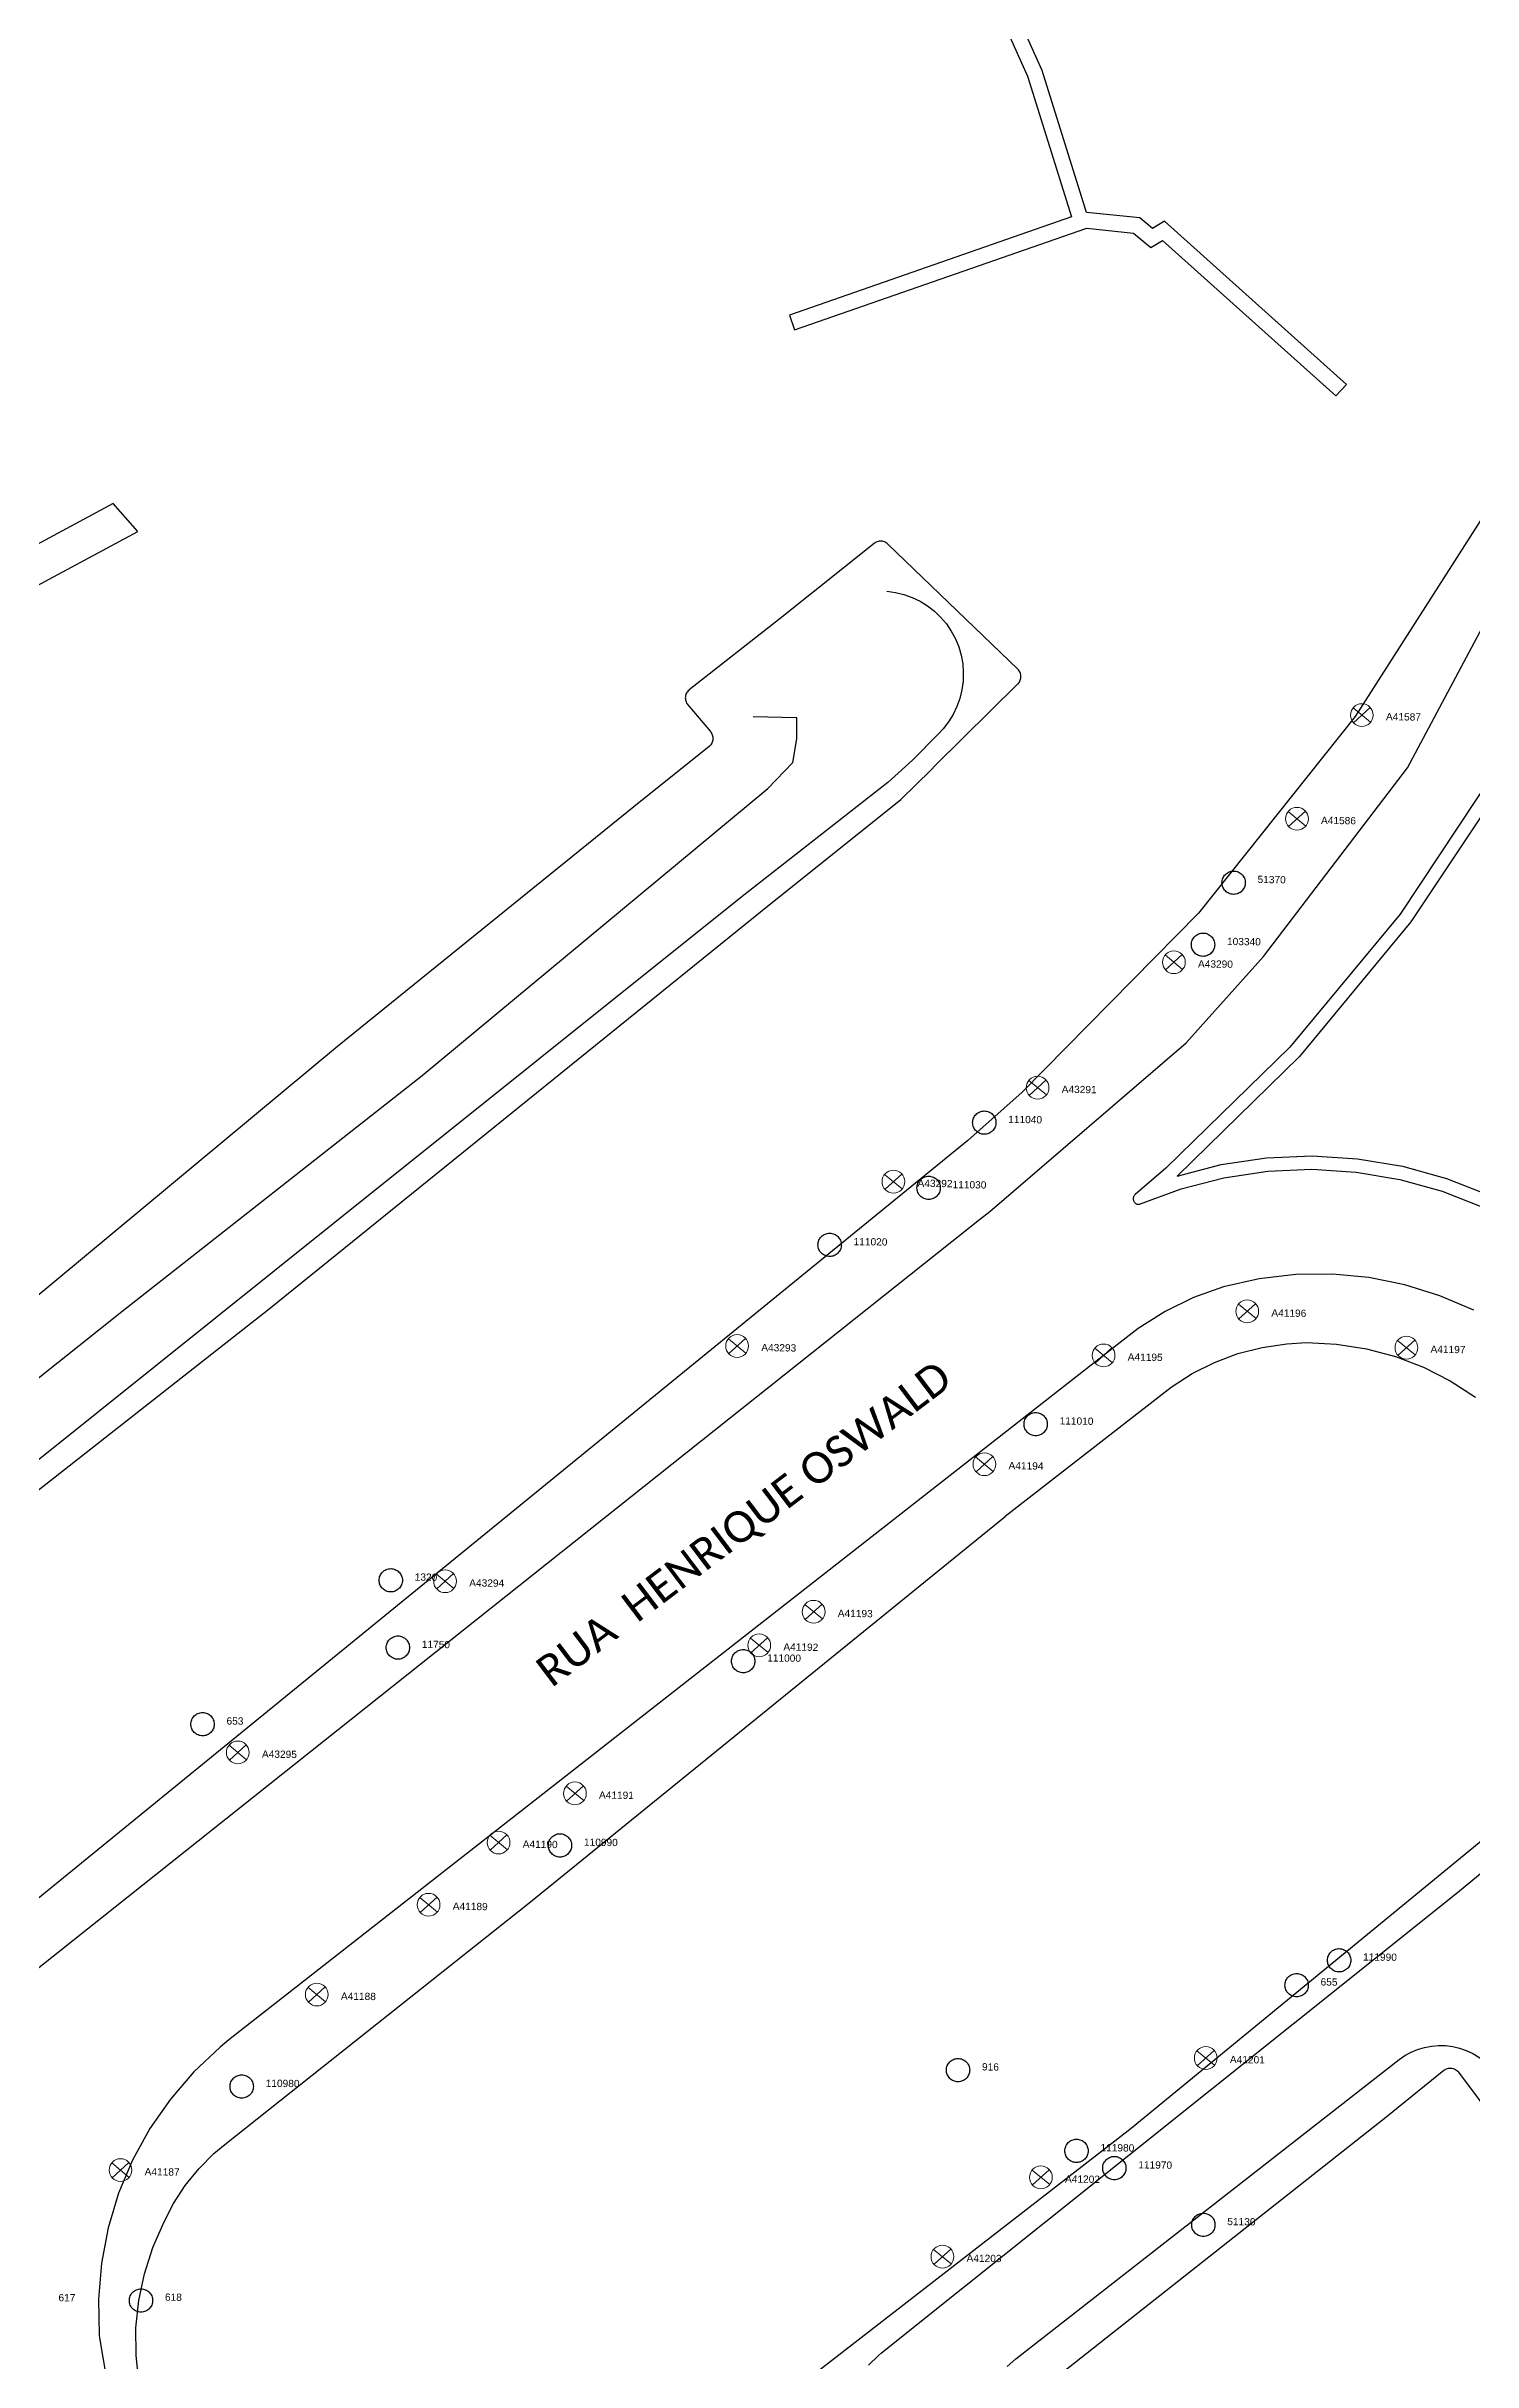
# Model space of a CAD drawing. Header units: millimetres. Extents: x 676447 to 689606, y 7455628 to 7463967.
# Drawn here: x 685296.1 to 685433.7, y 7459261.4 to 7459484.7 of the extents above; entities that cross this region are included whole.
import ezdxf

# ---------------------------------------------------------------- set-up
doc = ezdxf.new("R2010")
doc.units = ezdxf.units.MM
doc.header["$LTSCALE"] = 0.1
doc.header["$MEASUREMENT"] = 0
doc.linetypes.add('PHANTOM2', pattern=[1.25, 0.625, -0.125, 0.125, -0.125, 0.125, -0.125])
doc.layers.add('10.4-Postes', color=1, linetype='Continuous', lineweight=0)
for name, color, linetype in [('Caixas Subterrâneas', 5, 'Continuous'), ('LEGENDAS_INFRAESTRUTURAS', 7, 'Continuous'), ('MUB_MEIOFIO', 7, 'Continuous'), ('MUB_OBRA_ARTE', 7, 'Continuous'), ('MUB_QUADRAS', 7, 'Continuous'), ('MUB_SEGMENTO', 7, 'Continuous'), ('NOS_DE_INFRAESTRUTURA', 7, 'Continuous')]:
    doc.layers.add(name, color=color, linetype=linetype)
doc.styles.add('Legend', font='calibri.ttf')
doc.styles.get("Standard").update_dxf_attribs({"font": 'arial.ttf'})

# ---------------------------------------------------------------- blocks, each defined once
blk = doc.blocks.new('PTPT')
at = {"layer": '10.4-Postes', "color": 1, "linetype": 'PHANTOM2'}
for points in [[(-0.0000079, 0.0000104), (0.0000075, -0.000002)], [(0.000007, 0.0000109), (-0.0000074, -0.0000025)]]:
    blk.add_lwpolyline(points, dxfattribs=at)
at = {"layer": '10.4-Postes', "color": 1}
blk.add_circle((-0.0000002, 0.0000042), 0.00000987, dxfattribs=at)
blk = doc.blocks.new('MHMZ')
at = {"linetype": 'PHANTOM2'}
blk.add_circle((0, 0), 0.0000101, dxfattribs=at)

msp = doc.modelspace()

# ---------------------------------------------------------------- linework, layer by layer
at = {"layer": 'MUB_MEIOFIO', "color": 253, "linetype": 'Continuous'}
for points in [[(685279.75, 7459287.02), (685386.14, 7459371.55), (685387.13, 7459372.31), (685406.08, 7459388.58), (685413.52, 7459396.89), (685427.42, 7459415.1), (685438.05, 7459434.99), (685445.78, 7459457.25), (685448.44, 7459466.07)], [(685377.19, 7459432.13), (685378.02, 7459432.02), (685378.84, 7459431.82), (685379.64, 7459431.53), (685380.39, 7459431.17), (685381.11, 7459430.72), (685381.78, 7459430.21), (685382.38, 7459429.62), (685382.93, 7459428.98), (685383.4, 7459428.29), (685383.8, 7459427.54), (685384.12, 7459426.76), (685384.36, 7459425.96), (685384.51, 7459425.13), (685384.57, 7459424.29), (685384.54, 7459423.45), (685384.43, 7459422.61), (685384.23, 7459421.79), (685383.94, 7459421), (685383.58, 7459420.24), (685383.13, 7459419.53), (685382.62, 7459418.86), (685382.18, 7459418.39), (685379.68, 7459415.84), (685377.27, 7459413.68), (685363.22, 7459402.68), (685323.75, 7459371.13), (685278.29, 7459334.73)], [(685270.55, 7459336.56), (685303.38, 7459362.65), (685332.35, 7459385.41), (685365.7, 7459413.11), (685368.11, 7459415.6), (685368.51, 7459417.88), (685368.51, 7459419.91), (685364.3, 7459420.01)], [(685435.96, 7459414.89), (685426.71, 7459401), (685416.06, 7459388.15), (685404.12, 7459376.48), (685401.16, 7459373.94), (685401.13, 7459373.91), (685401.09, 7459373.87), (685401.06, 7459373.82), (685401.03, 7459373.78), (685401, 7459373.73), (685400.99, 7459373.67), (685400.97, 7459373.62), (685400.97, 7459373.56), (685400.97, 7459373.51), (685400.97, 7459373.45), (685400.98, 7459373.4), (685401, 7459373.34), (685401.02, 7459373.29), (685401.05, 7459373.24), (685401.08, 7459373.2), (685401.12, 7459373.15), (685401.16, 7459373.12), (685401.21, 7459373.08), (685401.25, 7459373.05), (685401.31, 7459373.03), (685401.36, 7459373.01), (685401.41, 7459373), (685401.47, 7459373), (685401.52, 7459372.99), (685401.58, 7459373), (685405.58, 7459374.49), (685409.72, 7459375.56), (685413.94, 7459376.19), (685418.21, 7459376.38), (685422.47, 7459376.11), (685426.68, 7459375.41), (685430.79, 7459374.26), (685434.77, 7459372.7)], [(685433.82, 7459362.78), (685430.56, 7459364.19), (685427.18, 7459365.24), (685423.71, 7459365.94), (685420.18, 7459366.27), (685416.64, 7459366.23), (685413.12, 7459365.83), (685409.66, 7459365.05), (685406.78, 7459364), (685404.03, 7459362.65), (685401.44, 7459361.02), (685399.4, 7459359.45), (685313.71, 7459292.41), (685312.86, 7459291.72), (685310.33, 7459289.34), (685308.06, 7459286.71), (685306.08, 7459283.86), (685304.41, 7459280.82), (685303.06, 7459277.62), (685302.06, 7459274.29), (685301.41, 7459270.88), (685301.12, 7459267.42), (685301.19, 7459263.95), (685301.22, 7459263.68), (685301.85, 7459259.87)], [(685375.41, 7459261.03), (685376.39, 7459261.99), (685376.69, 7459262.24), (685432.26, 7459306.62), (685458.63, 7459328.4)], [(685388.81, 7459260.91), (685389.63, 7459261.64), (685389.92, 7459261.87), (685426.62, 7459290.51), (685427.18, 7459290.9), (685427.78, 7459291.23), (685428.41, 7459291.49), (685429.07, 7459291.69), (685429.74, 7459291.82), (685430.42, 7459291.88), (685431.11, 7459291.86), (685431.79, 7459291.78), (685432.45, 7459291.62), (685433.1, 7459291.39), (685433.72, 7459291.1), (685434.31, 7459290.75), (685434.85, 7459290.33), (685435.35, 7459289.86), (685435.8, 7459289.34), (685435.92, 7459289.18), (685544.92, 7459154.35)]]:
    msp.add_lwpolyline(points, dxfattribs=at)
at = {"layer": 'MUB_MEIOFIO', "linetype": 'Continuous'}
for points in [[(685279.75, 7459287.02), (685386.14, 7459371.55), (685387.13, 7459372.31), (685406.08, 7459388.58), (685413.52, 7459396.89), (685427.42, 7459415.1), (685438.05, 7459434.99), (685445.78, 7459457.25), (685448.44, 7459466.07)], [(685377.19, 7459432.13), (685378.02, 7459432.02), (685378.84, 7459431.82), (685379.64, 7459431.53), (685380.39, 7459431.17), (685381.11, 7459430.72), (685381.78, 7459430.21), (685382.38, 7459429.62), (685382.93, 7459428.98), (685383.4, 7459428.29), (685383.8, 7459427.54), (685384.12, 7459426.76), (685384.36, 7459425.96), (685384.51, 7459425.13), (685384.57, 7459424.29), (685384.54, 7459423.45), (685384.43, 7459422.61), (685384.23, 7459421.79), (685383.94, 7459421), (685383.58, 7459420.24), (685383.13, 7459419.53), (685382.62, 7459418.86), (685382.18, 7459418.39), (685379.68, 7459415.84), (685377.27, 7459413.68), (685363.22, 7459402.68), (685323.75, 7459371.13), (685278.29, 7459334.73)], [(685270.55, 7459336.56), (685303.38, 7459362.65), (685332.35, 7459385.41), (685365.7, 7459413.11), (685368.11, 7459415.6), (685368.51, 7459417.88), (685368.51, 7459419.91), (685364.3, 7459420.01)], [(685435.96, 7459414.89), (685426.71, 7459401), (685416.06, 7459388.15), (685404.12, 7459376.48), (685401.16, 7459373.94), (685401.13, 7459373.91), (685401.09, 7459373.87), (685401.06, 7459373.82), (685401.03, 7459373.78), (685401, 7459373.73), (685400.99, 7459373.67), (685400.97, 7459373.62), (685400.97, 7459373.56), (685400.97, 7459373.51), (685400.97, 7459373.45), (685400.98, 7459373.4), (685401, 7459373.34), (685401.02, 7459373.29), (685401.05, 7459373.24), (685401.08, 7459373.2), (685401.12, 7459373.15), (685401.16, 7459373.12), (685401.21, 7459373.08), (685401.25, 7459373.05), (685401.31, 7459373.03), (685401.36, 7459373.01), (685401.41, 7459373), (685401.47, 7459373), (685401.52, 7459372.99), (685401.58, 7459373), (685405.58, 7459374.49), (685409.72, 7459375.56), (685413.94, 7459376.19), (685418.21, 7459376.38), (685422.47, 7459376.11), (685426.68, 7459375.41), (685430.79, 7459374.26), (685434.77, 7459372.7)], [(685433.82, 7459362.78), (685430.56, 7459364.19), (685427.18, 7459365.24), (685423.71, 7459365.94), (685420.18, 7459366.27), (685416.64, 7459366.23), (685413.12, 7459365.83), (685409.66, 7459365.05), (685406.78, 7459364), (685404.03, 7459362.65), (685401.44, 7459361.02), (685399.4, 7459359.45), (685313.71, 7459292.41), (685312.86, 7459291.72), (685310.33, 7459289.34), (685308.06, 7459286.71), (685306.08, 7459283.86), (685304.41, 7459280.82), (685303.06, 7459277.62), (685302.06, 7459274.29), (685301.41, 7459270.88), (685301.12, 7459267.42), (685301.19, 7459263.95), (685301.22, 7459263.68), (685301.85, 7459259.87)], [(685375.41, 7459261.03), (685376.39, 7459261.99), (685376.69, 7459262.24), (685432.26, 7459306.62), (685458.63, 7459328.4)], [(685388.81, 7459260.91), (685389.63, 7459261.64), (685389.92, 7459261.87), (685426.62, 7459290.51), (685427.18, 7459290.9), (685427.78, 7459291.23), (685428.41, 7459291.49), (685429.07, 7459291.69), (685429.74, 7459291.82), (685430.42, 7459291.88), (685431.11, 7459291.86), (685431.79, 7459291.78), (685432.45, 7459291.62), (685433.1, 7459291.39), (685433.72, 7459291.1), (685434.31, 7459290.75), (685434.85, 7459290.33), (685435.35, 7459289.86), (685435.8, 7459289.34), (685435.92, 7459289.18), (685544.92, 7459154.35)]]:
    msp.add_lwpolyline(points, dxfattribs=at)
at = {"layer": 'MUB_OBRA_ARTE', "linetype": 'Continuous'}
msp.add_lwpolyline([(685437.07, 7459414.23), (685427.75, 7459400.23), (685417.01, 7459387.27), (685405.2, 7459375.73), (685409.46, 7459376.83), (685413.82, 7459377.48), (685418.22, 7459377.67), (685422.62, 7459377.4), (685426.96, 7459376.67), (685431.2, 7459375.49), (685435.31, 7459373.88)], dxfattribs=at)
at = {"layer": 'MUB_QUADRAS', "linetype": 'Continuous'}
for points in [[(685381.65, 7459502.08), (685390.76, 7459481.82), (685395, 7459468.23), (685367.81, 7459458.77), (685368.29, 7459457.34), (685396.48, 7459467.14), (685401, 7459466.68), (685402.67, 7459465.29), (685403.79, 7459465.96), (685420.52, 7459450.97), (685421.53, 7459452.07), (685403.97, 7459467.82), (685402.82, 7459467.13), (685401.61, 7459468.13), (685396.44, 7459468.65), (685392.17, 7459482.36), (685383.04, 7459502.66)], [(685435.43, 7459440.47), (685422.38, 7459420.04), (685407.26, 7459401.09), (685390.25, 7459383.82), (685385, 7459379.17), (685277.15, 7459291.29)], [(685292.56, 7459431.23), (685296.36, 7459433.28), (685304.92, 7459437.88), (685302.53, 7459440.58), (685294.72, 7459436.39)], [(685264.29, 7459321.13), (685317.58, 7459362.92), (685365.17, 7459401.35), (685378.54, 7459412.05), (685381.48, 7459414.9), (685381.86, 7459415.31), (685389.83, 7459423.19), (685389.85, 7459423.21), (685389.92, 7459423.29), (685389.98, 7459423.37), (685390.03, 7459423.46), (685390.07, 7459423.56), (685390.1, 7459423.66), (685390.12, 7459423.76), (685390.13, 7459423.87), (685390.13, 7459423.97), (685390.11, 7459424.08), (685390.09, 7459424.18), (685390.05, 7459424.28), (685390.01, 7459424.37), (685389.96, 7459424.46), (685389.89, 7459424.54), (685389.82, 7459424.62), (685377.28, 7459436.68), (685377.22, 7459436.73), (685377.14, 7459436.8), (685377.05, 7459436.85), (685376.95, 7459436.89), (685376.85, 7459436.93), (685376.75, 7459436.95), (685376.65, 7459436.96), (685376.54, 7459436.96), (685376.44, 7459436.95), (685376.34, 7459436.93), (685376.24, 7459436.9), (685376.14, 7459436.86), (685376.05, 7459436.81), (685375.96, 7459436.74), (685366.88, 7459429.51), (685358.12, 7459422.61), (685358.1, 7459422.59), (685358.02, 7459422.52), (685357.95, 7459422.44), (685357.89, 7459422.35), (685357.84, 7459422.26), (685357.8, 7459422.16), (685357.77, 7459422.06), (685357.75, 7459421.96), (685357.74, 7459421.86), (685357.75, 7459421.75), (685357.76, 7459421.65), (685357.78, 7459421.55), (685357.82, 7459421.45), (685357.86, 7459421.35), (685357.92, 7459421.26), (685357.98, 7459421.18), (685360.18, 7459418.59), (685360.19, 7459418.56), (685360.25, 7459418.48), (685360.31, 7459418.39), (685360.35, 7459418.29), (685360.38, 7459418.19), (685360.4, 7459418.09), (685360.41, 7459417.98), (685360.41, 7459417.88), (685360.4, 7459417.78), (685360.38, 7459417.67), (685360.34, 7459417.57), (685360.3, 7459417.48), (685360.25, 7459417.39), (685360.19, 7459417.3), (685360.11, 7459417.23), (685360.04, 7459417.16), (685352.77, 7459411.35), (685324.19, 7459388.22), (685294.44, 7459363.5)], [(685305.02, 7459259.38), (685304.74, 7459262), (685304.73, 7459264.65), (685305, 7459267.27), (685305.55, 7459269.86), (685306.36, 7459272.38), (685307.43, 7459274.79), (685308.37, 7459276.64), (685309.49, 7459278.38), (685310.79, 7459279.99), (685312.25, 7459281.45), (685313.3, 7459282.34), (685342.81, 7459305.73), (685388.6, 7459342.9), (685388.62, 7459342.92), (685404.62, 7459355.37), (685406.65, 7459356.67), (685408.81, 7459357.75), (685411.07, 7459358.6), (685413.41, 7459359.2), (685415.8, 7459359.56), (685417.69, 7459359.67), (685420.59, 7459359.52), (685423.46, 7459359.07), (685426.26, 7459358.33), (685428.97, 7459357.29), (685431.56, 7459355.98), (685434, 7459354.4)], [(685455.34, 7459328.65), (685400.76, 7459283.87), (685363.96, 7459255.34)], [(685388.9, 7459256.21), (685425.34, 7459284.97), (685430.93, 7459289.48), (685431.02, 7459289.54), (685431.11, 7459289.59), (685431.2, 7459289.63), (685431.3, 7459289.67), (685431.4, 7459289.69), (685431.51, 7459289.7), (685431.61, 7459289.7), (685431.72, 7459289.69), (685431.82, 7459289.66), (685431.92, 7459289.63), (685432.01, 7459289.59), (685432.1, 7459289.54), (685432.19, 7459289.47), (685432.27, 7459289.4), (685432.34, 7459289.33), (685432.36, 7459289.3), (685436.04, 7459284.35), (685441.82, 7459276.94), (685441.84, 7459276.92), (685476.85, 7459234.31)]]:
    msp.add_lwpolyline(points, dxfattribs=at)

# ---------------------------------------------------------------- block references
at = {"layer": 'Caixas Subterrâneas', "color": 40}
for p, xscale, yscale, zscale, rotation in [((685410.65, 7459404.02), 111319.4907932735, 111319.4907932735, 111319.4907932735, 359.2942288108298), ((685407.7, 7459398.04), 111319.4907932736, 111319.4907932736, 111319.4907932736, 359.294238175542), ((685386.59, 7459380.88), 111319.4907932736, 111319.4907932736, 111319.4907932736, 359.2943131603061), ((685381.22, 7459374.59), 111319.4907932736, 111319.4907932736, 111319.4907932736, 359.2943316538605), ((685371.67, 7459369.09), 111319.4907932736, 111319.4907932736, 111319.4907932736, 359.2943662785487), ((685391.55, 7459351.8), 111319.4907932736, 111319.4907932736, 111319.4907932736, 359.2942853007567), ((685329.32, 7459336.74), 111319.4907932735, 111319.4907932735, 111319.4907932735, 359.2945173894432), ((685330.01, 7459330.25), 111319.4907932736, 111319.4907932736, 111319.4907932736, 359.2945127629044), ((685363.33, 7459328.94), 111319.4907932736, 111319.4907932736, 111319.4907932736, 359.2943855691434), ((685311.16, 7459322.86), 111319.4907932736, 111319.4907932736, 111319.4907932736, 359.2945821560183), ((685345.65, 7459311.17), 111319.4907932735, 111319.4907932735, 111319.4907932735, 359.2944473465232), ((685420.83, 7459300.09), 111319.4907932736, 111319.4907932736, 111319.4907932736, 359.2941579332842), ((685416.73, 7459297.69), 111319.4907932736, 111319.4907932736, 111319.4907932736, 359.2941727754793), ((685314.94, 7459287.92), 111319.4907932736, 111319.4907932736, 111319.4907932736, 359.2945569698242), ((685384.06, 7459289.5), 111319.4907932736, 111319.4907932736, 111319.4907932736, 359.2942945299295), ((685395.49, 7459281.71), 111319.4907932736, 111319.4907932736, 111319.4907932736, 359.294248650748), ((685399.14, 7459280.05), 111319.4907932736, 111319.4907932736, 111319.4907932736, 359.2942342223821), ((685407.73, 7459274.58), 111319.4907932736, 111319.4907932736, 111319.4907932736, 359.2941998525781), ((685305.22, 7459267.28), 111319.4907932735, 111319.4907932735, 111319.4907932735, 359.2945875699988)]:
    msp.add_blockref('MHMZ', p, dxfattribs=dict(at, xscale=xscale, yscale=yscale, zscale=zscale, rotation=rotation))
at = {"layer": 'NOS_DE_INFRAESTRUTURA', "color": 1}
for p, xscale, yscale, zscale, rotation in [((685423.04, 7459419.72), 111319.4907932736, 111319.4907932736, 111319.4907932736, 359.294186527338), ((685416.78, 7459409.72), 111319.4907932736, 111319.4907932736, 111319.4907932736, 359.2942072637042), ((685404.9, 7459395.88), 111319.4907932736, 111319.4907932736, 111319.4907932736, 359.2942481496559), ((685391.75, 7459383.78), 111319.4907932736, 111319.4907932736, 111319.4907932736, 359.2942944274822), ((685377.84, 7459374.72), 111319.4907932736, 111319.4907932736, 111319.4907932736, 359.2943445301448), ((685411.98, 7459362.21), 111319.4907932736, 111319.4907932736, 111319.4907932736, 359.2942108052739), ((685362.76, 7459358.87), 111319.4907932736, 111319.4907932736, 111319.4907932736, 359.2943970078547), ((685398.12, 7459357.96), 111319.4907932736, 111319.4907932736, 111319.4907932736, 359.2942622321132), ((685427.34, 7459358.71), 111319.4907932736, 111319.4907932736, 111319.4907932736, 359.2941512816395), ((685386.62, 7459347.47), 111319.4907932736, 111319.4907932736, 111319.4907932736, 359.2943027010459), ((685334.58, 7459336.18), 111319.4907932736, 111319.4907932736, 111319.4907932736, 359.2944971826278), ((685370.14, 7459333.24), 111319.4907932736, 111319.4907932736, 111319.4907932736, 359.2943610182853), ((685364.89, 7459330), 111319.4907932735, 111319.4907932735, 111319.4907932735, 359.2943799704952), ((685314.58, 7459319.67), 111319.4907932736, 111319.4907932736, 111319.4907932736, 359.2945681574944), ((685347.11, 7459315.72), 111319.4907932736, 111319.4907932736, 111319.4907932736, 359.2944432184472), ((685339.74, 7459310.98), 111319.4907932736, 111319.4907932736, 111319.4907932736, 359.2944697844831), ((685332.99, 7459304.98), 111319.4907932736, 111319.4907932736, 111319.4907932736, 359.2944935900471), ((685322.2, 7459296.32), 111319.4907932736, 111319.4907932736, 111319.4907932736, 359.2945319488984), ((685407.98, 7459290.2), 111319.4907932736, 111319.4907932736, 111319.4907932736, 359.2942037300398), ((685303.26, 7459279.39), 111319.4907932736, 111319.4907932736, 111319.4907932736, 359.2945987625418), ((685392.07, 7459278.69), 111319.4907932735, 111319.4907932735, 111319.4907932735, 359.2942607121557), ((685382.57, 7459271.04), 111319.4907932736, 111319.4907932736, 111319.4907932736, 359.294294491271)]:
    msp.add_blockref('PTPT', p, dxfattribs=dict(at, xscale=xscale, yscale=yscale, zscale=zscale, rotation=rotation))

# ---------------------------------------------------------------- texts
at = {"layer": 'LEGENDAS_INFRAESTRUTURAS', "color": 1}
for s, rotation, p in [('A41587', 359.2942, (685425.35, 7459419.69)), ('A41586', 359.2942, (685419.08, 7459409.69)), ('A43290', 359.2942, (685407.21, 7459395.85)), ('A43291', 359.2943, (685394.06, 7459383.75)), ('A43292', 359.2943, (685380.15, 7459374.69)), ('A41196', 359.2942, (685414.29, 7459362.18)), ('A43293', 359.2944, (685365.07, 7459358.84)), ('A41195', 359.2943, (685400.43, 7459357.93)), ('A41197', 359.2941, (685429.65, 7459358.68)), ('A41194', 359.2943, (685388.93, 7459347.45)), ('A43294', 359.2945, (685336.89, 7459336.15)), ('A41193', 359.2944, (685372.45, 7459333.21)), ('A41192', 359.2944, (685367.2, 7459329.97)), ('A43295', 359.2946, (685316.89, 7459319.64)), ('A41191', 359.2944, (685349.41, 7459315.69)), ('A41190', 359.2945, (685342.05, 7459310.95)), ('A41189', 359.2945, (685335.3, 7459304.96)), ('A41188', 359.2945, (685324.51, 7459296.29)), ('A41201', 359.2942, (685410.29, 7459290.18)), ('A41187', 359.2946, (685305.57, 7459279.36)), ('A41202', 359.2943, (685394.38, 7459278.66)), ('A41203', 359.2943, (685384.88, 7459271.02))]:
    msp.add_text(s, height=0.7, rotation=rotation, dxfattribs=at).set_placement(p)
at = {"layer": 'LEGENDAS_INFRAESTRUTURAS', "color": 5}
for s, rotation, p in [('51370', 359.2942, (685412.96, 7459403.99)), ('103340', 359.2942, (685410.01, 7459398.01)), ('111040', 359.2943, (685388.9, 7459380.85)), ('111030', 359.2943, (685383.53, 7459374.56)), ('111020', 359.2944, (685373.98, 7459369.06)), ('111010', 359.2943, (685393.86, 7459351.77)), ('1320', 359.2945, (685331.63, 7459336.71)), ('11750', 359.2945, (685332.31, 7459330.22)), ('111000', 359.2944, (685365.64, 7459328.91)), ('653', 359.2946, (685313.47, 7459322.83)), ('110990', 359.2944, (685347.96, 7459311.14)), ('111990', 359.2941, (685423.14, 7459300.07)), ('655', 359.2942, (685419.04, 7459297.66)), ('916', 359.2943, (685386.37, 7459289.47)), ('110980', 359.2945, (685317.25, 7459287.89)), ('111980', 359.2942, (685397.8, 7459281.68)), ('111970', 359.2942, (685401.45, 7459280.02)), ('51130', 359.2942, (685410.04, 7459274.55)), ('617', 359.2946, (685297.25, 7459267.21)), ('618', 359.2946, (685307.53, 7459267.26))]:
    msp.add_text(s, height=0.7, rotation=rotation, dxfattribs=at).set_placement(p)
at = {"layer": 'MUB_SEGMENTO', "color": 253, "style": 'Legend'}
msp.add_text('RUA  HENRIQUE OSWALD', height=3, rotation=37.1194, dxfattribs=at).set_placement((685344.84, 7459326.32))

doc.saveas('drawing.dxf')
